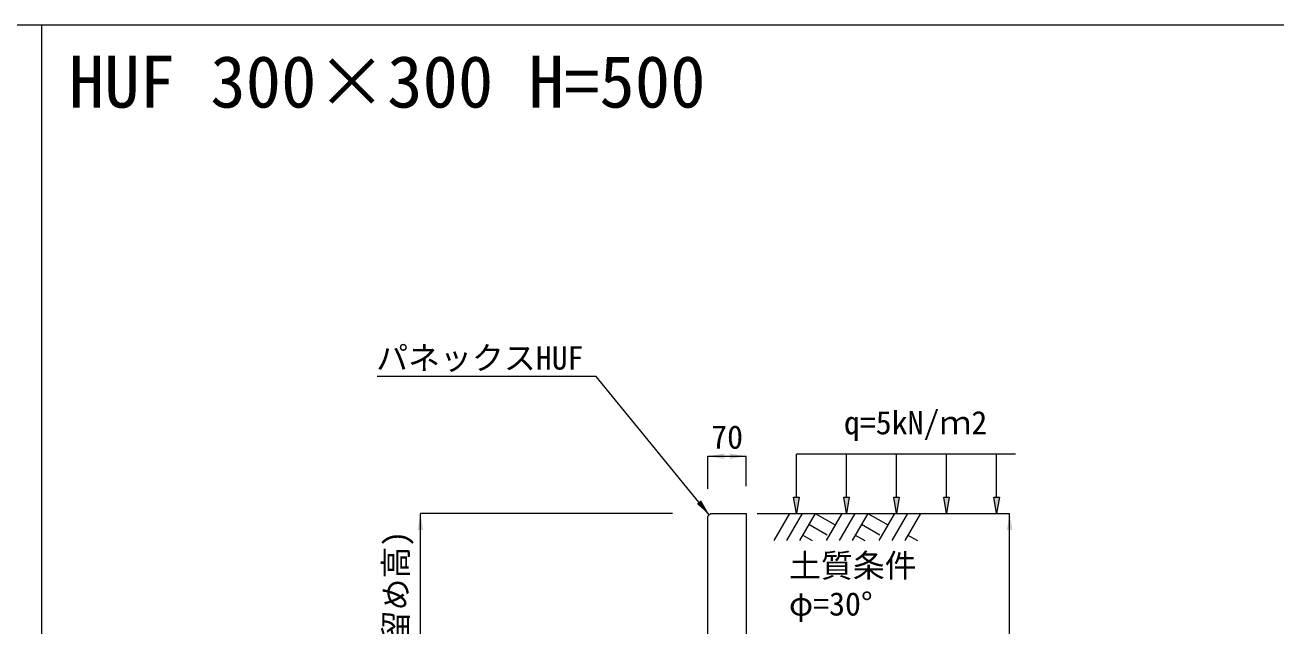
# Model space of a CAD drawing. Units: millimetres at full size; details may follow other scales. Extents: x 173025 to 194922, y 53822 to 64534.
# Drawn here: x 185692 to 187976, y 63244 to 64341 of the extents above; entities that cross this region are included whole.
import ezdxf
from ezdxf.enums import TextEntityAlignment as Align

# ---------------------------------------------------------------- set-up
doc = ezdxf.new("R2010")
doc.units = ezdxf.units.MM
doc.header["$LTSCALE"] = 20
for name, color, linetype, lineweight in [('0_2', 7, 'Continuous', 20), ('パネックス', 2, 'Continuous', 13), ('図枠', 5, 'Continuous', 13), ('寸法線', 7, 'Continuous', 13), ('引出線', 4, 'Continuous', 13), ('ﾊｯﾁﾝｸﾞ', 7, 'Continuous', 5)]:
    doc.layers.add(name, color=color, linetype=linetype, lineweight=lineweight)
doc.layers.add('文字', color=7, linetype='Continuous')
doc.styles.add('ＭＳ ゴシック', font='')
doc.styles.get('ＭＳ ゴシック').set_extended_font_data('MS Gothic')

# ---------------------------------------------------------------- blocks, each defined once
blk = doc.blocks.new('filled_arrow')
at = {"color": 0, "linetype": 'Continuous', "lineweight": -2}
blk.add_solid([(7.5, 1.25), (0, 0), (7.5, -1.25)], dxfattribs=at)

msp = doc.modelspace()

# ---------------------------------------------------------------- hatches: boundary and pattern name
at = {"layer": '寸法線'}
for points in [[(187105.34, 63478.31), (187100.34, 63448.31), (187095.34, 63478.31)], [(187196.75, 63478.31), (187191.75, 63448.31), (187186.75, 63478.31)], [(187288.17, 63478.31), (187283.17, 63448.31), (187278.17, 63478.31)], [(187379.58, 63478.31), (187374.58, 63448.31), (187369.58, 63478.31)], [(187470.99, 63478.31), (187465.99, 63448.31), (187460.99, 63478.31)]]:
    msp.add_hatch(color=256, dxfattribs=at).paths.add_polyline_path(points)

# ---------------------------------------------------------------- linework, layer by layer
at = {"layer": '0_2'}
msp.add_line((187028.93, 63448.31), (187428.93, 63448.31), dxfattribs=at)
at = {"layer": 'パネックス'}
for p, q in [((186938.93, 63443.31), (186943.93, 63448.31)), ((186938.93, 62948.31), (186938.93, 63443.31)), ((186943.93, 63448.31), (187008.93, 63448.31)), ((187008.93, 63448.31), (187008.93, 62483.31))]:
    msp.add_line(p, q, dxfattribs=at)
at = {"layer": '図枠'}
for p, q in [((179921.93, 64341.27), (194921.93, 64341.27)), ((185721.93, 64341.27), (185721.93, 61441.27))]:
    msp.add_line(p, q, dxfattribs=at)
at = {"layer": '寸法線'}
for p, q in [((186938.93, 63552.97), (187008.93, 63552.97)), ((186938.93, 63493.31), (186938.93, 63552.97)), ((187008.93, 63498.31), (187008.93, 63552.97)), ((186413.93, 62948.31), (186413.93, 63448.31)), ((186873.93, 63448.31), (186413.93, 63448.31)), ((187078.93, 63448.31), (187489.77, 63448.31)), ((187489.77, 62483.31), (187489.77, 63448.31))]:
    msp.add_line(p, q, dxfattribs=at)
at = {"layer": '寸法線', "lineweight": 9}
for p, q in [((187500.34, 63556.86), (187100.34, 63556.86)), ((187100.34, 63478.31), (187100.34, 63556.86)), ((187191.75, 63478.31), (187191.75, 63556.86)), ((187283.17, 63478.31), (187283.17, 63556.86)), ((187374.58, 63478.31), (187374.58, 63556.86)), ((187465.99, 63478.31), (187465.99, 63556.86))]:
    msp.add_line(p, q, dxfattribs=at)
for points in [[(187105.34, 63478.31), (187100.34, 63448.31), (187095.34, 63478.31)], [(187196.75, 63478.31), (187191.75, 63448.31), (187186.75, 63478.31)], [(187288.17, 63478.31), (187283.17, 63448.31), (187278.17, 63478.31)], [(187379.58, 63478.31), (187374.58, 63448.31), (187369.58, 63478.31)], [(187470.99, 63478.31), (187465.99, 63448.31), (187460.99, 63478.31)]]:
    msp.add_lwpolyline(points, close=True, dxfattribs=at)
at = {"layer": '引出線'}
msp.add_lwpolyline([(186941.43, 63445.81), (186734.88, 63698.81), (186335.03, 63698.81)], dxfattribs=at)
at = {"layer": 'ﾊｯﾁﾝｸﾞ', "lineweight": 9}
for p, q in [((187087.57, 63448.3), (187058.93, 63398.68)), ((187111.2, 63448.3), (187082.55, 63398.68)), ((187134.82, 63448.3), (187106.17, 63398.68)), ((187134.82, 63448.3), (187171.39, 63427.19)), ((187183.58, 63448.3), (187154.93, 63398.68)), ((187207.2, 63448.3), (187178.55, 63398.68)), ((187230.82, 63448.3), (187202.17, 63398.68)), ((187230.82, 63448.3), (187267.39, 63427.19)), ((187279.57, 63448.3), (187250.93, 63398.68)), ((187303.2, 63448.3), (187274.55, 63398.68)), ((187326.82, 63448.3), (187298.17, 63398.68)), ((187123.4, 63428.52), (187156.81, 63409.23)), ((187219.4, 63428.52), (187252.81, 63409.23)), ((187111.98, 63408.73), (187129.39, 63398.68)), ((187207.97, 63408.73), (187225.39, 63398.68)), ((187303.97, 63408.73), (187321.39, 63398.68))]:
    msp.add_line(p, q, dxfattribs=at)

# ---------------------------------------------------------------- block references
at = {"layer": '寸法線', "xscale": 4, "yscale": 4}
msp.add_blockref('filled_arrow', (186938.93, 63552.97), dxfattribs=at)
for p, rotation in [((187008.93, 63552.97), 180), ((186413.93, 63448.31), 270), ((187489.77, 63448.31), 270)]:
    msp.add_blockref('filled_arrow', p, dxfattribs=dict(at, rotation=rotation))
at = {"layer": '引出線', "xscale": 4, "yscale": 4, "rotation": 129.2}
msp.add_blockref('filled_arrow', (186941.43, 63445.81), dxfattribs=at)

# ---------------------------------------------------------------- texts
at = {"layer": '寸法線', "style": 'ＭＳ ゴシック'}
msp.add_text('70', height=42.72, dxfattribs=at).set_placement((186973.93, 63587.97), align=Align.MIDDLE_CENTER)
msp.add_text('（有効土留め高)', height=42.72, rotation=90, dxfattribs=at).set_placement((186403.13, 62979.78), align=Align.BOTTOM_LEFT)
for s, p in [('土質条件', (187086.89, 63374.32)), ('φ=30°', (187086.89, 63304.32))]:
    msp.add_text(s, height=42.72, dxfattribs=at).set_placement(p, align=Align.TOP_LEFT)
at = {"layer": '引出線', "style": 'ＭＳ ゴシック'}
msp.add_text('パネックスHUF', height=42.72, dxfattribs=at).set_placement((186522.45, 63753.95), align=Align.TOP_CENTER)
at = {"layer": '文字', "style": 'ＭＳ ゴシック'}
for s, height, p in [('HUF 300×300 H=500', 94.94, (185771.93, 64161.77)), ('q=5kN/ｍ2', 42.72, (187187.23, 63580.13))]:
    msp.add_text(s, height=height, dxfattribs=at).set_placement(p, align=Align.BOTTOM_LEFT)

doc.saveas('drawing.dxf')
